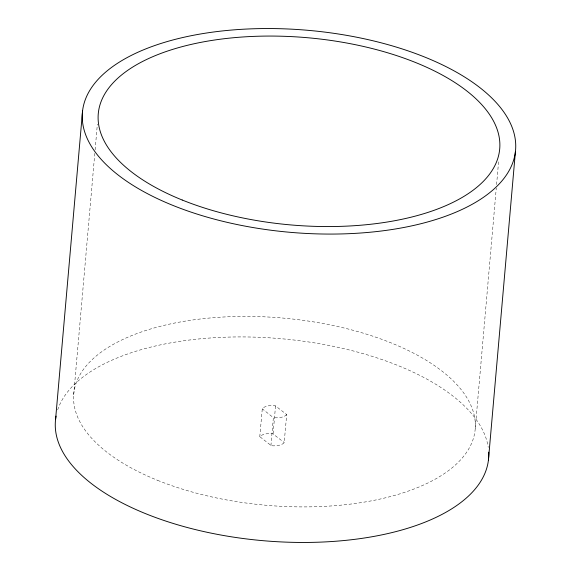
<?xml version="1.0" encoding="UTF-8"?>
<svg xmlns="http://www.w3.org/2000/svg" width="571" height="571" viewBox="0 0 571 571"><rect width="100%" height="100%" fill="white"/><g stroke="black" fill="none" stroke-linecap="round" stroke-linejoin="round"><path stroke-width="0.43" stroke-dasharray="2.85 2.14" d="M73.688 394.754L94.8 153.435M95.114 149.887L97.363 124.164M259.769 436.801L262.296 408.665A13.04 6.081 5 0 1 275.079 405.603L286.706 414.546L284.172 442.682A13.04 6.081 5 0 1 271.396 445.744L259.848 436.701A13.04 6.081 5 0 1 272.624 433.639L284.251 442.582M270.918 445.694L273.366 417.658L262.217 408.772M273.102 433.689L275.557 405.653M475.236 428.564L496.27 188.137M496.577 184.59L498.754 159.752M286.706 414.546L286.628 414.646A13.04 6.081 5 0 1 273.844 417.708L273.366 417.658M57.692 409.864A217.394 101.388 5 0 1 280.647 338.667A217.394 101.388 5 0 1 488.226 447.343M157.703 480.375A201.484 93.972 5 0 0 474.415 434.417A201.484 93.972 5 0 0 191.271 320.181A201.484 93.972 5 0 0 157.703 480.375"/><path stroke-width="0.86" d="M55.594 419.25L82.581 110.867M488.419 460.133L515.406 151.75A217.394 101.388 5 0 0 201.206 33.867A217.394 101.388 5 0 0 180.357 208.308A217.394 101.388 5 0 0 515.406 151.75M488.697 452.168A217.394 101.388 5 0 1 265.072 540.858A217.394 101.388 5 0 1 56.079 416.102M182.228 200.028A201.484 93.972 5 0 0 498.94 154.07A201.484 93.972 5 0 0 215.802 39.834A201.484 93.972 5 0 0 182.228 200.028"/></g></svg>
